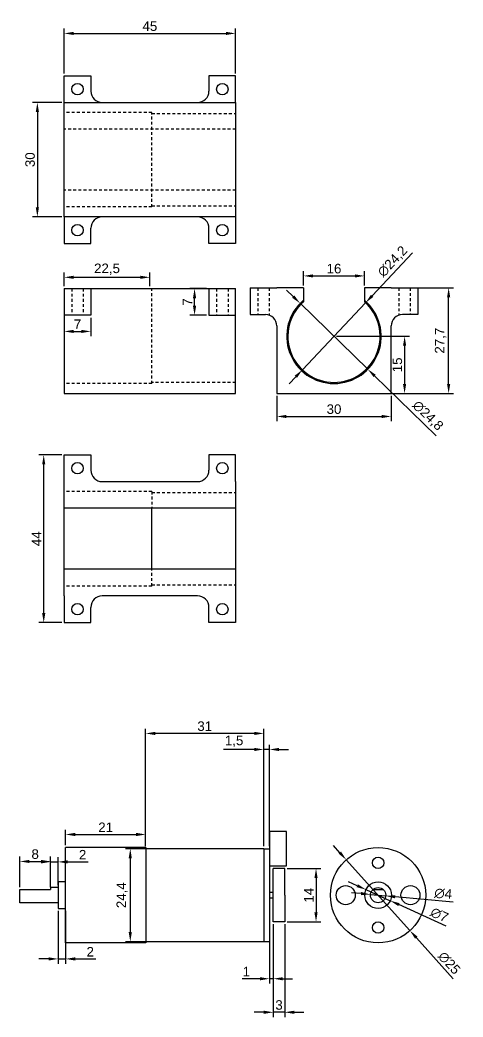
# Model space of a CAD drawing. Header units: millimetres. Extents: x 1896 to 2552, y 1725 to 2072.
# Drawn here: x 1895.6 to 2011.9, y 1724.5 to 1986.2 of the extents above; entities that cross this region are included whole.
import ezdxf

# ---------------------------------------------------------------- set-up
doc = ezdxf.new("R2010")
doc.units = ezdxf.units.MM
doc.linetypes.add('JIS_02_0.7', pattern=[1.35, 0.75, -0.6])
doc.layers.add('corte', color=140, linetype='JIS_02_0.7')
doc.layers.add('dim', color=51, linetype='Continuous')
doc.styles.get("Standard").update_dxf_attribs({"font": 'arial.ttf'})
doc.dimstyles.new('ISO-25', dxfattribs={"dimtxt": 2.5, "dimasz": 2.5, "dimexe": 1.25, "dimexo": 0.625, "dimtad": 1, "dimtxsty": 'Standard', "dimcen": 2.5, "dimadec": 0, "dimazin": 0, "dimtfac": 1, "dimtmove": 0, "dimatfit": 3, "dimfxl": 1, "dimarcsym": 0})

# ---------------------------------------------------------------- blocks, each defined once
blk = doc.blocks.new('*D1')
at = {"layer": 'Defpoints', "color": 0, "transparency": 16777216}
for p in [(1981.28, 1765.8), (1998, 1747.22)]:
    blk.add_point(p, dxfattribs=at)
at = {"layer": 'dim', "color": 0, "lineweight": -2, "transparency": 16777216}
for p, q in [((1979.61, 1767.66), (1977.93, 1769.52)), ((1981.28, 1765.8), (1998, 1747.22)), ((2009.38, 1734.58), (1999.68, 1745.36))]:
    blk.add_line(p, q, dxfattribs=at)
at = {"layer": 'dim', "color": 0, "transparency": 16777216}
for points in [[(1979.92, 1767.94), (1979.3, 1767.38), (1981.28, 1765.8)], [(1999.99, 1745.64), (1999.37, 1745.08), (1998, 1747.22)]]:
    blk.add_solid(points, dxfattribs=at)
at = {"layer": 'dim', "color": 0, "transparency": 16777216, "insert": (2008.32, 1738.71), "char_height": 2.5, "attachment_point": 5, "rotation": 311.9927}
blk.add_mtext('∅25', dxfattribs=at)
blk = doc.blocks.new('*D2')
at = {"layer": 'Defpoints', "color": 0, "transparency": 16777216}
for p in [(1986.46, 1757.96), (1992.83, 1755.06)]:
    blk.add_point(p, dxfattribs=at)
at = {"layer": 'dim', "color": 0, "lineweight": -2, "transparency": 16777216}
for p, q in [((1984.18, 1759), (1981.91, 1760.03)), ((1986.46, 1757.96), (1992.83, 1755.06)), ((2007.48, 1748.39), (1995.1, 1754.03))]:
    blk.add_line(p, q, dxfattribs=at)
at = {"layer": 'dim', "color": 0, "transparency": 16777216}
for points in [[(1984.35, 1759.38), (1984.01, 1758.62), (1986.46, 1757.96)], [(1995.27, 1754.41), (1994.93, 1753.65), (1992.83, 1755.06)]]:
    blk.add_solid(points, dxfattribs=at)
at = {"layer": 'dim', "color": 0, "transparency": 16777216, "insert": (2005.74, 1751.35), "char_height": 2.5, "attachment_point": 5, "rotation": 335.5203}
blk.add_mtext('∅7', dxfattribs=at)
blk = doc.blocks.new('*D3')
at = {"layer": 'Defpoints', "color": 0, "transparency": 16777216}
for p in [(1987.65, 1756.7), (1991.63, 1756.33)]:
    blk.add_point(p, dxfattribs=at)
at = {"layer": 'dim', "color": 0, "lineweight": -2, "transparency": 16777216}
for p, q in [((1985.16, 1756.93), (1982.67, 1757.16)), ((1987.65, 1756.7), (1991.63, 1756.33)), ((2009.34, 1754.68), (1994.12, 1756.09))]:
    blk.add_line(p, q, dxfattribs=at)
at = {"layer": 'dim', "color": 0, "transparency": 16777216}
for points in [[(1985.2, 1757.34), (1985.12, 1756.51), (1987.65, 1756.7)], [(1994.16, 1756.51), (1994.08, 1755.68), (1991.63, 1756.33)]]:
    blk.add_solid(points, dxfattribs=at)
at = {"layer": 'dim', "color": 0, "transparency": 16777216, "insert": (2006.74, 1756.9), "char_height": 2.5, "attachment_point": 5, "rotation": 354.6781}
blk.add_mtext('∅4', dxfattribs=at)
blk = doc.blocks.new('*D4')
at = {"layer": 'Defpoints', "color": 0, "transparency": 16777216}
for p in [(1944.14, 1768.71), (1924.6, 1744.31), (1944.14, 1744.31)]:
    blk.add_point(p, dxfattribs=at)
at = {"layer": 'dim', "color": 0, "lineweight": -2, "transparency": 16777216}
for p, q in [((1943.52, 1768.71), (1923.35, 1768.71)), ((1924.6, 1766.21), (1924.6, 1746.81)), ((1943.52, 1744.31), (1923.35, 1744.31))]:
    blk.add_line(p, q, dxfattribs=at)
at = {"layer": 'dim', "color": 0, "transparency": 16777216}
for points in [[(1924.18, 1766.21), (1925.01, 1766.21), (1924.6, 1768.71)], [(1924.18, 1746.81), (1925.01, 1746.81), (1924.6, 1744.31)]]:
    blk.add_solid(points, dxfattribs=at)
at = {"layer": 'dim', "color": 0, "transparency": 16777216, "insert": (1922.47, 1756.51), "char_height": 2.5, "attachment_point": 5, "rotation": 90}
blk.add_mtext('24,4', dxfattribs=at)
blk = doc.blocks.new('*D5')
at = {"layer": 'Defpoints', "color": 0, "transparency": 16777216}
for p in [(1903.64, 1765.37), (1895.64, 1758.01), (1903.64, 1758.01)]:
    blk.add_point(p, dxfattribs=at)
at = {"layer": 'dim', "color": 0, "lineweight": -2, "transparency": 16777216}
for p, q in [((1895.64, 1758.64), (1895.64, 1766.62)), ((1903.64, 1758.64), (1903.64, 1766.62)), ((1898.14, 1765.37), (1901.14, 1765.37))]:
    blk.add_line(p, q, dxfattribs=at)
at = {"layer": 'dim', "color": 0, "transparency": 16777216}
for points in [[(1898.14, 1765.78), (1898.14, 1764.95), (1895.64, 1765.37)], [(1901.14, 1765.78), (1901.14, 1764.95), (1903.64, 1765.37)]]:
    blk.add_solid(points, dxfattribs=at)
at = {"layer": 'dim', "color": 0, "transparency": 16777216, "insert": (1899.64, 1767.27), "char_height": 2.5, "attachment_point": 5}
blk.add_mtext('8', dxfattribs=at)
blk = doc.blocks.new('*D6')
at = {"layer": 'Defpoints', "color": 0, "transparency": 16777216}
for p in [(1905.64, 1765.25), (1903.64, 1758.51), (1905.64, 1758.51)]:
    blk.add_point(p, dxfattribs=at)
at = {"layer": 'dim', "color": 0, "lineweight": -2, "transparency": 16777216}
for p, q in [((1903.64, 1759.14), (1903.64, 1766.5)), ((1905.64, 1759.14), (1905.64, 1766.5)), ((1901.14, 1765.25), (1898.64, 1765.25)), ((1903.64, 1765.25), (1905.64, 1765.25)), ((1908.14, 1765.25), (1913.55, 1765.25))]:
    blk.add_line(p, q, dxfattribs=at)
at = {"layer": 'dim', "color": 0, "transparency": 16777216}
for points in [[(1901.14, 1765.67), (1901.14, 1764.83), (1903.64, 1765.25)], [(1908.14, 1765.67), (1908.14, 1764.83), (1905.64, 1765.25)]]:
    blk.add_solid(points, dxfattribs=at)
at = {"layer": 'dim', "color": 0, "transparency": 16777216, "insert": (1912.09, 1767.13), "char_height": 2.5, "attachment_point": 5}
blk.add_mtext('2', dxfattribs=at)
blk = doc.blocks.new('*D7')
at = {"layer": 'Defpoints', "color": 0, "transparency": 16777216}
for p in [(1905.64, 1753.01), (1907.64, 1753.01), (1907.64, 1739.79)]:
    blk.add_point(p, dxfattribs=at)
at = {"layer": 'dim', "color": 0, "lineweight": -2, "transparency": 16777216}
for p, q in [((1905.64, 1752.39), (1905.64, 1738.54)), ((1907.64, 1752.39), (1907.64, 1738.54)), ((1903.14, 1739.79), (1900.64, 1739.79)), ((1905.64, 1739.79), (1907.64, 1739.79)), ((1910.14, 1739.79), (1915.55, 1739.79))]:
    blk.add_line(p, q, dxfattribs=at)
at = {"layer": 'dim', "color": 0, "transparency": 16777216}
for points in [[(1903.14, 1740.21), (1903.14, 1739.37), (1905.64, 1739.79)], [(1910.14, 1740.21), (1910.14, 1739.37), (1907.64, 1739.79)]]:
    blk.add_solid(points, dxfattribs=at)
at = {"layer": 'dim', "color": 0, "transparency": 16777216, "insert": (1914.09, 1741.67), "char_height": 2.5, "attachment_point": 5}
blk.add_mtext('2', dxfattribs=at)
blk = doc.blocks.new('*D8')
at = {"layer": 'Defpoints', "color": 0, "transparency": 16777216}
for p in [(1928.64, 1772.44), (1907.64, 1769.01), (1928.64, 1769.01)]:
    blk.add_point(p, dxfattribs=at)
at = {"layer": 'dim', "color": 0, "lineweight": -2, "transparency": 16777216}
for p, q in [((1907.64, 1769.64), (1907.64, 1773.69)), ((1910.14, 1772.44), (1926.14, 1772.44)), ((1928.64, 1769.64), (1928.64, 1773.69))]:
    blk.add_line(p, q, dxfattribs=at)
at = {"layer": 'dim', "color": 0, "transparency": 16777216}
for points in [[(1910.14, 1772.86), (1910.14, 1772.02), (1907.64, 1772.44)], [(1926.14, 1772.86), (1926.14, 1772.02), (1928.64, 1772.44)]]:
    blk.add_solid(points, dxfattribs=at)
at = {"layer": 'dim', "color": 0, "transparency": 16777216, "insert": (1918.14, 1774.32), "char_height": 2.5, "attachment_point": 5}
blk.add_mtext('21', dxfattribs=at)
blk = doc.blocks.new('*D9')
at = {"layer": 'Defpoints', "color": 0, "transparency": 16777216}
for p in [(1928.64, 1798.95), (1928.64, 1768.71), (1959.64, 1769.01)]:
    blk.add_point(p, dxfattribs=at)
at = {"layer": 'dim', "color": 0, "lineweight": -2, "transparency": 16777216}
for p, q in [((1928.64, 1769.34), (1928.64, 1800.2)), ((1959.64, 1769.64), (1959.64, 1800.2)), ((1957.14, 1798.95), (1931.14, 1798.95))]:
    blk.add_line(p, q, dxfattribs=at)
at = {"layer": 'dim', "color": 0, "transparency": 16777216}
for points in [[(1931.14, 1799.37), (1931.14, 1798.53), (1928.64, 1798.95)], [(1957.14, 1799.37), (1957.14, 1798.53), (1959.64, 1798.95)]]:
    blk.add_solid(points, dxfattribs=at)
at = {"layer": 'dim', "color": 0, "transparency": 16777216, "insert": (1944.14, 1800.85), "char_height": 2.5, "attachment_point": 5}
blk.add_mtext('31', dxfattribs=at)
blk = doc.blocks.new('*D10')
at = {"layer": 'Defpoints', "color": 0, "transparency": 16777216}
for p in [(1959.64, 1794.75), (1959.64, 1768.71), (1961.14, 1768.71)]:
    blk.add_point(p, dxfattribs=at)
at = {"layer": 'dim', "color": 0, "lineweight": -2, "transparency": 16777216}
for p, q in [((1957.14, 1794.75), (1949.06, 1794.75)), ((1959.64, 1769.34), (1959.64, 1796)), ((1961.14, 1794.75), (1959.64, 1794.75)), ((1961.14, 1769.34), (1961.14, 1796)), ((1963.64, 1794.75), (1966.14, 1794.75))]:
    blk.add_line(p, q, dxfattribs=at)
at = {"layer": 'dim', "color": 0, "transparency": 16777216}
for points in [[(1957.14, 1795.16), (1957.14, 1794.33), (1959.64, 1794.75)], [(1963.64, 1795.16), (1963.64, 1794.33), (1961.14, 1794.75)]]:
    blk.add_solid(points, dxfattribs=at)
at = {"layer": 'dim', "color": 0, "transparency": 16777216, "insert": (1951.85, 1796.88), "char_height": 2.5, "attachment_point": 5}
blk.add_mtext('1,5', dxfattribs=at)
blk = doc.blocks.new('*D11')
at = {"layer": 'Defpoints', "color": 0, "transparency": 16777216}
for p in [(1965.14, 1763.51), (1965.14, 1749.51), (1973.35, 1749.51)]:
    blk.add_point(p, dxfattribs=at)
at = {"layer": 'dim', "color": 0, "lineweight": -2, "transparency": 16777216}
for p, q in [((1965.77, 1763.51), (1974.6, 1763.51)), ((1973.35, 1761.01), (1973.35, 1752.01)), ((1965.77, 1749.51), (1974.6, 1749.51))]:
    blk.add_line(p, q, dxfattribs=at)
at = {"layer": 'dim', "color": 0, "transparency": 16777216}
for points in [[(1972.93, 1761.01), (1973.77, 1761.01), (1973.35, 1763.51)], [(1972.93, 1752.01), (1973.77, 1752.01), (1973.35, 1749.51)]]:
    blk.add_solid(points, dxfattribs=at)
at = {"layer": 'dim', "color": 0, "transparency": 16777216, "insert": (1971.47, 1756.51), "char_height": 2.5, "attachment_point": 5, "rotation": 90}
blk.add_mtext('14', dxfattribs=at)
blk = doc.blocks.new('*D12')
at = {"layer": 'Defpoints', "color": 0, "transparency": 16777216}
for p in [(1961.14, 1749.51), (1962.14, 1749.51), (1961.14, 1734.59)]:
    blk.add_point(p, dxfattribs=at)
at = {"layer": 'dim', "color": 0, "lineweight": -2, "transparency": 16777216}
for p, q in [((1961.14, 1748.89), (1961.14, 1733.34)), ((1962.14, 1748.89), (1962.14, 1733.34)), ((1958.64, 1734.59), (1953.97, 1734.59)), ((1962.14, 1734.59), (1961.14, 1734.59)), ((1964.64, 1734.59), (1967.14, 1734.59))]:
    blk.add_line(p, q, dxfattribs=at)
at = {"layer": 'dim', "color": 0, "transparency": 16777216}
for points in [[(1958.64, 1735), (1958.64, 1734.17), (1961.14, 1734.59)], [(1964.64, 1735), (1964.64, 1734.17), (1962.14, 1734.59)]]:
    blk.add_solid(points, dxfattribs=at)
at = {"layer": 'dim', "color": 0, "transparency": 16777216, "insert": (1955.06, 1736.47), "char_height": 2.5, "attachment_point": 5}
blk.add_mtext('1', dxfattribs=at)
blk = doc.blocks.new('*D13')
at = {"layer": 'Defpoints', "color": 0, "transparency": 16777216}
for p in [(1962.14, 1749.51), (1965.14, 1749.51), (1962.14, 1725.79)]:
    blk.add_point(p, dxfattribs=at)
at = {"layer": 'dim', "color": 0, "lineweight": -2, "transparency": 16777216}
for p, q in [((1962.14, 1748.89), (1962.14, 1724.54)), ((1965.14, 1748.89), (1965.14, 1724.54)), ((1959.64, 1725.79), (1957.14, 1725.79)), ((1965.14, 1725.79), (1962.14, 1725.79)), ((1967.64, 1725.79), (1970.14, 1725.79))]:
    blk.add_line(p, q, dxfattribs=at)
at = {"layer": 'dim', "color": 0, "transparency": 16777216}
for points in [[(1959.64, 1726.2), (1959.64, 1725.37), (1962.14, 1725.79)], [(1967.64, 1726.2), (1967.64, 1725.37), (1965.14, 1725.79)]]:
    blk.add_solid(points, dxfattribs=at)
at = {"layer": 'dim', "color": 0, "transparency": 16777216, "insert": (1963.64, 1727.69), "char_height": 2.5, "attachment_point": 5}
blk.add_mtext('3', dxfattribs=at)
blk = doc.blocks.new('*D15')
at = {"layer": 'Defpoints', "color": 0, "transparency": 16777216}
for p in [(1986.07, 1918.99), (1970.07, 1915.85), (1986.07, 1915.85)]:
    blk.add_point(p, dxfattribs=at)
at = {"layer": 'dim', "color": 0, "lineweight": -2, "transparency": 16777216}
for p, q in [((1970.07, 1916.48), (1970.07, 1920.24)), ((1972.57, 1918.99), (1983.57, 1918.99)), ((1986.07, 1916.48), (1986.07, 1920.24))]:
    blk.add_line(p, q, dxfattribs=at)
at = {"layer": 'dim', "color": 0, "transparency": 16777216}
for points in [[(1972.57, 1919.4), (1972.57, 1918.57), (1970.07, 1918.99)], [(1983.57, 1919.4), (1983.57, 1918.57), (1986.07, 1918.99)]]:
    blk.add_solid(points, dxfattribs=at)
at = {"layer": 'dim', "color": 0, "transparency": 16777216, "insert": (1978.07, 1920.89), "char_height": 2.5, "attachment_point": 5}
blk.add_mtext('16', dxfattribs=at)
blk = doc.blocks.new('*D16')
at = {"layer": 'Defpoints', "color": 0, "transparency": 16777216}
for p in [(1978.07, 1903.15), (1978.07, 1888.15), (1996.6, 1888.15)]:
    blk.add_point(p, dxfattribs=at)
at = {"layer": 'dim', "color": 0, "lineweight": -2, "transparency": 16777216}
for p, q in [((1978.69, 1903.15), (1997.85, 1903.15)), ((1996.6, 1900.65), (1996.6, 1890.65)), ((1978.69, 1888.15), (1997.85, 1888.15))]:
    blk.add_line(p, q, dxfattribs=at)
at = {"layer": 'dim', "color": 0, "transparency": 16777216}
for points in [[(1996.18, 1900.65), (1997.01, 1900.65), (1996.6, 1903.15)], [(1996.18, 1890.65), (1997.01, 1890.65), (1996.6, 1888.15)]]:
    blk.add_solid(points, dxfattribs=at)
at = {"layer": 'dim', "color": 0, "transparency": 16777216, "insert": (1994.7, 1895.65), "char_height": 2.5, "attachment_point": 5, "rotation": 90}
blk.add_mtext('15', dxfattribs=at)
blk = doc.blocks.new('*D17')
at = {"layer": 'Defpoints', "color": 0, "transparency": 16777216}
for p in [(1963.07, 1888.15), (1993.07, 1888.15), (1993.07, 1882.12)]:
    blk.add_point(p, dxfattribs=at)
at = {"layer": 'dim', "color": 0, "lineweight": -2, "transparency": 16777216}
for p, q in [((1963.07, 1887.53), (1963.07, 1880.87)), ((1993.07, 1887.53), (1993.07, 1880.87)), ((1965.57, 1882.12), (1990.57, 1882.12))]:
    blk.add_line(p, q, dxfattribs=at)
at = {"layer": 'dim', "color": 0, "transparency": 16777216}
for points in [[(1965.57, 1882.53), (1965.57, 1881.7), (1963.07, 1882.12)], [(1990.57, 1882.53), (1990.57, 1881.7), (1993.07, 1882.12)]]:
    blk.add_solid(points, dxfattribs=at)
at = {"layer": 'dim', "color": 0, "transparency": 16777216, "insert": (1978.07, 1884.02), "char_height": 2.5, "attachment_point": 5}
blk.add_mtext('30', dxfattribs=at)
blk = doc.blocks.new('*D18')
at = {"layer": 'Defpoints', "color": 0, "transparency": 16777216}
for p in [(1993.07, 1915.85), (2008.16, 1915.85), (1993.13, 1888.15)]:
    blk.add_point(p, dxfattribs=at)
at = {"layer": 'dim', "color": 0, "lineweight": -2, "transparency": 16777216}
for p, q in [((1993.69, 1915.85), (2009.41, 1915.85)), ((2008.16, 1890.65), (2008.16, 1913.35)), ((1993.76, 1888.15), (2009.41, 1888.15))]:
    blk.add_line(p, q, dxfattribs=at)
at = {"layer": 'dim', "color": 0, "transparency": 16777216}
for points in [[(2007.74, 1913.35), (2008.58, 1913.35), (2008.16, 1915.85)], [(2007.74, 1890.65), (2008.58, 1890.65), (2008.16, 1888.15)]]:
    blk.add_solid(points, dxfattribs=at)
at = {"layer": 'dim', "color": 0, "transparency": 16777216, "insert": (2006.03, 1902), "char_height": 2.5, "attachment_point": 5, "rotation": 90}
blk.add_mtext('27,7', dxfattribs=at)
blk = doc.blocks.new('*D19')
at = {"layer": 'Defpoints', "color": 0, "transparency": 16777216}
for p in [(1907.25, 1908.65), (1914.25, 1908.65), (1914.25, 1904.43)]:
    blk.add_point(p, dxfattribs=at)
at = {"layer": 'dim', "color": 0, "lineweight": -2, "transparency": 16777216}
for p, q in [((1907.25, 1908.03), (1907.25, 1903.18)), ((1914.25, 1908.03), (1914.25, 1903.18)), ((1909.75, 1904.43), (1911.75, 1904.43))]:
    blk.add_line(p, q, dxfattribs=at)
at = {"layer": 'dim', "color": 0, "transparency": 16777216}
for points in [[(1909.75, 1904.85), (1909.75, 1904.01), (1907.25, 1904.43)], [(1911.75, 1904.85), (1911.75, 1904.01), (1914.25, 1904.43)]]:
    blk.add_solid(points, dxfattribs=at)
at = {"layer": 'dim', "color": 0, "transparency": 16777216, "insert": (1910.75, 1906.31), "char_height": 2.5, "attachment_point": 5}
blk.add_mtext('7', dxfattribs=at)
blk = doc.blocks.new('*D20')
at = {"layer": 'Defpoints', "color": 0, "transparency": 16777216}
for p in [(1941.48, 1915.65), (1945.25, 1915.65), (1945.25, 1908.65)]:
    blk.add_point(p, dxfattribs=at)
at = {"layer": 'dim', "color": 0, "lineweight": -2, "transparency": 16777216}
for p, q in [((1944.63, 1915.65), (1940.23, 1915.65)), ((1941.48, 1911.15), (1941.48, 1913.15)), ((1944.63, 1908.65), (1940.23, 1908.65))]:
    blk.add_line(p, q, dxfattribs=at)
at = {"layer": 'dim', "color": 0, "transparency": 16777216}
for points in [[(1941.06, 1913.15), (1941.89, 1913.15), (1941.48, 1915.65)], [(1941.06, 1911.15), (1941.89, 1911.15), (1941.48, 1908.65)]]:
    blk.add_solid(points, dxfattribs=at)
at = {"layer": 'dim', "color": 0, "transparency": 16777216, "insert": (1939.6, 1912.15), "char_height": 2.5, "attachment_point": 5, "rotation": 90}
blk.add_mtext('7', dxfattribs=at)
blk = doc.blocks.new('*D23')
at = {"layer": 'Defpoints', "color": 0, "transparency": 16777216}
for p in [(1952.25, 1982.62), (1907.25, 1971.48), (1952.25, 1971.48)]:
    blk.add_point(p, dxfattribs=at)
at = {"layer": 'dim', "color": 0, "lineweight": -2, "transparency": 16777216}
for p, q in [((1907.25, 1972.11), (1907.25, 1983.87)), ((1952.25, 1972.11), (1952.25, 1983.87)), ((1909.75, 1982.62), (1949.75, 1982.62))]:
    blk.add_line(p, q, dxfattribs=at)
at = {"layer": 'dim', "color": 0, "transparency": 16777216}
for points in [[(1909.75, 1983.03), (1909.75, 1982.2), (1907.25, 1982.62)], [(1949.75, 1983.03), (1949.75, 1982.2), (1952.25, 1982.62)]]:
    blk.add_solid(points, dxfattribs=at)
at = {"layer": 'dim', "color": 0, "transparency": 16777216, "insert": (1929.75, 1984.51), "char_height": 2.5, "attachment_point": 5}
blk.add_mtext('45', dxfattribs=at)
blk = doc.blocks.new('*D24')
at = {"layer": 'Defpoints', "color": 0, "transparency": 16777216}
for p in [(1901.88, 1872.03), (1907.25, 1872.03), (1907.25, 1828.03)]:
    blk.add_point(p, dxfattribs=at)
at = {"layer": 'dim', "color": 0, "lineweight": -2, "transparency": 16777216}
for p, q in [((1906.63, 1872.03), (1900.63, 1872.03)), ((1901.88, 1830.53), (1901.88, 1869.53)), ((1906.63, 1828.03), (1900.63, 1828.03))]:
    blk.add_line(p, q, dxfattribs=at)
at = {"layer": 'dim', "color": 0, "transparency": 16777216}
for points in [[(1901.47, 1869.53), (1902.3, 1869.53), (1901.88, 1872.03)], [(1901.47, 1830.53), (1902.3, 1830.53), (1901.88, 1828.03)]]:
    blk.add_solid(points, dxfattribs=at)
at = {"layer": 'dim', "color": 0, "transparency": 16777216, "insert": (1900.01, 1850.03), "char_height": 2.5, "attachment_point": 5, "rotation": 90}
blk.add_mtext('44', dxfattribs=at)
blk = doc.blocks.new('*D25')
at = {"layer": 'Defpoints', "color": 0, "transparency": 16777216}
for p in [(1929.75, 1918.63), (1907.25, 1915.65), (1929.75, 1915.65)]:
    blk.add_point(p, dxfattribs=at)
at = {"layer": 'dim', "color": 0, "lineweight": -2, "transparency": 16777216}
for p, q in [((1907.25, 1916.28), (1907.25, 1919.88)), ((1909.75, 1918.63), (1927.25, 1918.63)), ((1929.75, 1916.28), (1929.75, 1919.88))]:
    blk.add_line(p, q, dxfattribs=at)
at = {"layer": 'dim', "color": 0, "transparency": 16777216}
for points in [[(1909.75, 1919.04), (1909.75, 1918.21), (1907.25, 1918.63)], [(1927.25, 1919.04), (1927.25, 1918.21), (1929.75, 1918.63)]]:
    blk.add_solid(points, dxfattribs=at)
at = {"layer": 'dim', "color": 0, "transparency": 16777216, "insert": (1918.5, 1920.75), "char_height": 2.5, "attachment_point": 5}
blk.add_mtext('22,5', dxfattribs=at)
blk = doc.blocks.new('*D37')
at = {"layer": 'Defpoints', "color": 0, "transparency": 16777216}
for p in [(1907.25, 1964.48), (1900.21, 1934.48), (1907.25, 1934.48)]:
    blk.add_point(p, dxfattribs=at)
at = {"layer": 'dim', "color": 0, "lineweight": -2, "transparency": 16777216}
for p, q in [((1906.63, 1964.48), (1898.96, 1964.48)), ((1900.21, 1961.98), (1900.21, 1936.98)), ((1906.63, 1934.48), (1898.96, 1934.48))]:
    blk.add_line(p, q, dxfattribs=at)
at = {"layer": 'dim', "color": 0, "transparency": 16777216}
for points in [[(1899.8, 1961.98), (1900.63, 1961.98), (1900.21, 1964.48)], [(1899.8, 1936.98), (1900.63, 1936.98), (1900.21, 1934.48)]]:
    blk.add_solid(points, dxfattribs=at)
at = {"layer": 'dim', "color": 0, "transparency": 16777216, "insert": (1898.31, 1949.48), "char_height": 2.5, "attachment_point": 5, "rotation": 90}
blk.add_mtext('30', dxfattribs=at)
blk = doc.blocks.new('*D48')
at = {"layer": 'Defpoints', "color": 0, "transparency": 16777216}
for p in [(1969.18, 1911.8), (1986.95, 1894.5)]:
    blk.add_point(p, dxfattribs=at)
at = {"layer": 'dim', "color": 0, "lineweight": -2, "transparency": 16777216}
for p, q in [((1967.39, 1913.55), (1965.6, 1915.29)), ((1969.18, 1911.8), (1986.95, 1894.5)), ((2004.88, 1877.05), (1988.74, 1892.76))]:
    blk.add_line(p, q, dxfattribs=at)
at = {"layer": 'dim', "color": 0, "transparency": 16777216}
for points in [[(1967.68, 1913.84), (1967.1, 1913.25), (1969.18, 1911.8)], [(1989.03, 1893.05), (1988.45, 1892.46), (1986.95, 1894.5)]]:
    blk.add_solid(points, dxfattribs=at)
at = {"layer": 'dim', "color": 0, "transparency": 16777216, "insert": (2002.64, 1882.25), "char_height": 2.5, "attachment_point": 5, "rotation": 315.7612}
blk.add_mtext('∅24,8', dxfattribs=at)
blk = doc.blocks.new('*D49')
at = {"layer": 'Defpoints', "color": 0, "transparency": 16777216}
for p in [(1986.37, 1911.96), (1969.77, 1894.35)]:
    blk.add_point(p, dxfattribs=at)
at = {"layer": 'dim', "color": 0, "lineweight": -2, "transparency": 16777216}
for p, q in [((1998.67, 1925.01), (1988.08, 1913.77)), ((1969.77, 1894.35), (1986.37, 1911.96)), ((1968.05, 1892.53), (1966.34, 1890.71))]:
    blk.add_line(p, q, dxfattribs=at)
at = {"layer": 'dim', "color": 0, "transparency": 16777216}
for points in [[(1987.78, 1914.06), (1988.39, 1913.49), (1986.37, 1911.96)], [(1967.75, 1892.81), (1968.36, 1892.24), (1969.77, 1894.35)]]:
    blk.add_solid(points, dxfattribs=at)
at = {"layer": 'dim', "color": 0, "transparency": 16777216, "insert": (1993.52, 1922.7), "char_height": 2.5, "attachment_point": 5, "rotation": 46.6894}
blk.add_mtext('∅24,2', dxfattribs=at)

msp = doc.modelspace()

# ---------------------------------------------------------------- linework, layer by layer
for p, q in [((1907.254, 1964.482), (1907.254, 1971.482)), ((1907.254, 1971.482), (1914.254, 1971.482)), ((1914.254, 1971.482), (1914.254, 1967.482)), ((1952.254, 1971.482), (1945.254, 1971.482)), ((1945.254, 1971.482), (1945.254, 1967.482)), ((1952.254, 1964.482), (1952.254, 1971.482)), ((1907.254, 1934.482), (1907.254, 1964.482)), ((1907.254, 1964.482), (1952.254, 1964.482)), ((1952.254, 1964.482), (1952.254, 1934.482)), ((1952.254, 1934.482), (1907.254, 1934.482)), ((1907.254, 1934.482), (1907.254, 1927.482)), ((1952.254, 1934.482), (1952.254, 1927.482)), ((1914.254, 1927.482), (1914.254, 1931.482)), ((1945.254, 1927.482), (1945.254, 1931.482)), ((1907.254, 1927.482), (1914.254, 1927.482)), ((1952.254, 1927.482), (1945.254, 1927.482)), ((1907.254, 1915.651), (1907.254, 1888.151)), ((1907.254, 1915.651), (1952.254, 1915.651)), ((1914.254, 1915.651), (1914.254, 1908.651)), ((1945.254, 1915.651), (1945.254, 1908.651)), ((1952.254, 1888.151), (1952.254, 1915.651)), ((1956.068, 1915.851), (1956.068, 1908.851)), ((1956.068, 1915.851), (1963.068, 1915.851)), ((1970.068, 1915.851), (1963.068, 1915.851)), ((1970.068, 1915.851), (1970.068, 1912.229)), ((1993.068, 1915.851), (1986.068, 1915.851)), ((1986.068, 1915.851), (1986.068, 1912.229)), ((1993.068, 1915.851), (2000.068, 1915.851)), ((2000.068, 1915.851), (2000.068, 1908.851)), ((1970.068, 1912.885), (1970.068, 1912.494)), ((1986.068, 1912.885), (1986.068, 1912.494)), ((1914.254, 1908.651), (1907.254, 1908.651)), ((1945.254, 1908.651), (1952.254, 1908.651)), ((1956.068, 1908.851), (1960.068, 1908.851)), ((2000.068, 1908.851), (1996.068, 1908.851)), ((1963.068, 1905.851), (1963.068, 1888.151)), ((1993.068, 1888.151), (1993.068, 1905.851)), ((1907.254, 1888.151), (1952.254, 1888.151)), ((1963.068, 1888.151), (1993.068, 1888.151)), ((1907.254, 1865.031), (1907.254, 1872.031)), ((1907.254, 1872.031), (1914.254, 1872.031)), ((1914.254, 1872.031), (1914.254, 1868.031)), ((1952.254, 1872.031), (1945.254, 1872.031)), ((1945.254, 1872.031), (1945.254, 1868.031)), ((1952.254, 1865.031), (1952.254, 1872.031)), ((1907.254, 1835.031), (1907.254, 1865.031)), ((1917.254, 1865.031), (1942.254, 1865.031)), ((1952.254, 1865.031), (1952.254, 1835.031)), ((1952.254, 1858.031), (1907.254, 1858.031)), ((1930.254, 1842.031), (1930.254, 1858.031)), ((1952.254, 1842.031), (1907.254, 1842.031)), ((1907.254, 1835.031), (1907.254, 1828.031)), ((1942.254, 1835.031), (1917.254, 1835.031)), ((1952.254, 1835.031), (1952.254, 1828.031)), ((1914.254, 1828.031), (1914.254, 1832.031)), ((1945.254, 1828.031), (1945.254, 1832.031)), ((1907.254, 1828.031), (1914.254, 1828.031)), ((1952.254, 1828.031), (1945.254, 1828.031)), ((1965.641, 1773.212), (1961.141, 1773.212)), ((1961.141, 1773.212), (1961.141, 1768.712)), ((1965.641, 1764.212), (1965.641, 1773.212)), ((1928.641, 1769.012), (1907.641, 1769.012)), ((1907.641, 1744.012), (1907.641, 1769.012)), ((1928.641, 1769.012), (1928.641, 1744.012)), ((1959.641, 1768.712), (1928.641, 1768.712)), ((1959.641, 1768.712), (1959.641, 1744.312)), ((1959.641, 1768.712), (1961.141, 1768.712)), ((1961.141, 1768.712), (1961.141, 1744.312)), ((1961.141, 1764.212), (1965.641, 1764.212)), ((1965.141, 1763.512), (1962.141, 1763.512)), ((1962.141, 1749.512), (1962.141, 1763.512)), ((1965.141, 1756.512), (1965.141, 1763.512)), ((1905.641, 1758.512), (1903.641, 1758.512)), ((1903.641, 1758.512), (1903.641, 1758.012)), ((1907.641, 1760.012), (1905.641, 1760.012)), ((1905.641, 1760.012), (1905.641, 1753.012)), ((1895.641, 1754.512), (1895.641, 1758.012)), ((1895.641, 1758.012), (1903.641, 1758.012)), ((1961.141, 1757.262), (1962.141, 1757.262)), ((1962.141, 1755.762), (1961.141, 1755.762)), ((1965.141, 1756.512), (1965.141, 1749.512)), ((1988.318, 1758.012), (1990.964, 1758.012)), ((1905.641, 1754.512), (1895.641, 1754.512)), ((1905.641, 1753.012), (1907.641, 1753.012)), ((1965.141, 1749.512), (1962.141, 1749.512)), ((1928.641, 1744.012), (1907.641, 1744.012)), ((1959.641, 1744.312), (1928.641, 1744.312)), ((1961.141, 1744.312), (1959.641, 1744.312))]:
    msp.add_line(p, q)
for centre, radius in [((1910.754, 1967.982), 1.5), ((1948.754, 1967.982), 1.5), ((1910.754, 1930.982), 1.5), ((1948.754, 1930.982), 1.5), ((1910.754, 1868.531), 1.5), ((1948.754, 1868.531), 1.5), ((1910.754, 1831.531), 1.5), ((1948.754, 1831.531), 1.5), ((1989.641, 1756.512), 12.5), ((1989.641, 1765.012), 1.5), ((1981.141, 1756.512), 2.5), ((1989.641, 1756.512), 3.5), ((1989.641, 1756.512), 2), ((1998.141, 1756.512), 2.5), ((1989.641, 1748.012), 1.5)]:
    msp.add_circle(centre, radius)
for centre, radius, start, end in [((1917.254, 1967.482), 3, 180, 270), ((1942.254, 1967.482), 3, 270, 0), ((1917.254, 1931.482), 3, 90, 180), ((1942.254, 1931.482), 3, 0, 90), ((1978.068, 1903.151), 12.4, 130.17777, 49.82223), ((1978.068, 1903.151), 12.1, 131.38817, 48.61183), ((1960.068, 1905.851), 3, 0, 90), ((1996.068, 1905.851), 3, 90, 180), ((1917.254, 1868.031), 3, 180, 270), ((1942.254, 1868.031), 3, 270, 0), ((1917.254, 1832.031), 3, 90, 180), ((1942.254, 1832.031), 3, 0, 90)]:
    msp.add_arc(centre, radius, start, end)
at = {"layer": 'corte'}
for p, q in [((1930.254, 1961.882), (1907.254, 1961.882)), ((1930.254, 1937.082), (1930.254, 1961.882)), ((1930.254, 1961.582), (1952.254, 1961.582)), ((1952.254, 1957.482), (1907.254, 1957.482)), ((1952.254, 1941.482), (1907.254, 1941.482)), ((1930.254, 1937.082), (1907.254, 1937.082)), ((1930.254, 1937.382), (1952.254, 1937.382)), ((1909.254, 1915.651), (1909.254, 1908.651)), ((1912.254, 1915.651), (1912.254, 1908.651)), ((1930.254, 1890.751), (1930.254, 1915.651)), ((1947.254, 1915.651), (1947.254, 1908.651)), ((1950.254, 1915.651), (1950.254, 1908.651)), ((1958.068, 1915.851), (1958.068, 1908.851)), ((1961.068, 1915.851), (1961.068, 1908.851)), ((1995.068, 1915.851), (1995.068, 1908.851)), ((1998.068, 1915.851), (1998.068, 1908.851)), ((1930.254, 1890.751), (1907.254, 1890.751)), ((1952.254, 1891.051), (1930.254, 1891.051)), ((1930.254, 1862.431), (1907.254, 1862.431)), ((1930.254, 1862.431), (1930.254, 1858.031)), ((1930.254, 1862.131), (1952.254, 1862.131)), ((1930.254, 1837.631), (1930.254, 1842.031)), ((1930.254, 1837.631), (1907.254, 1837.631)), ((1930.254, 1837.931), (1952.254, 1837.931))]:
    msp.add_line(p, q, dxfattribs=at)

# ---------------------------------------------------------------- dimensions: what is measured, and where the dimension line sits
at = {"layer": 'dim'}
for base, p1, p2, picture, middle in [((1952.254, 1982.616), (1907.254, 1971.482), (1952.254, 1971.482), '*D23', (1929.754, 1984.512)), ((1929.754, 1918.625), (1907.254, 1915.651), (1929.754, 1915.651), '*D25', (1918.504, 1920.753)), ((1986.068, 1918.985), (1970.068, 1915.851), (1986.068, 1915.851), '*D15', (1978.068, 1920.887)), ((1914.254, 1904.431), (1907.254, 1908.651), (1914.254, 1908.651), '*D19', (1910.754, 1906.306)), ((1993.068, 1882.118), (1963.068, 1888.151), (1993.068, 1888.151), '*D17', (1978.068, 1884.02)), ((1928.641, 1772.438), (1907.641, 1769.012), (1928.641, 1769.012), '*D8', (1918.141, 1774.319)), ((1903.641, 1765.367), (1895.641, 1758.012), (1903.641, 1758.012), '*D5', (1899.641, 1767.268)), ((1905.641, 1765.249), (1903.641, 1758.512), (1905.641, 1758.512), '*D6', (1912.094, 1767.129)), ((1907.641, 1739.792), (1905.641, 1753.012), (1907.641, 1753.012), '*D7', (1914.094, 1741.672)), ((1961.141, 1734.586), (1962.141, 1749.512), (1961.141, 1749.512), '*D12', (1955.056, 1736.466)), ((1962.141, 1725.785), (1965.141, 1749.512), (1962.141, 1749.512), '*D13', (1963.641, 1727.688))]:
    dim = msp.add_linear_dim(base=base, p1=p1, p2=p2, dimstyle='ISO-25', dxfattribs=at)
    dim.commit()
    dim.dimension.update_dxf_attribs({"geometry": picture, "text_midpoint": middle})
for base, p1, p2, picture, middle in [((1900.215, 1934.482), (1907.254, 1964.482), (1907.254, 1934.482), '*D37', (1898.312, 1949.482)), ((1941.476, 1915.651), (1945.254, 1908.651), (1945.254, 1915.651), '*D20', (1939.601, 1912.151)), ((2008.158, 1915.851), (1993.135, 1888.151), (1993.068, 1915.851), '*D18', (2006.031, 1902.001)), ((1996.598, 1888.151), (1978.068, 1903.151), (1978.068, 1888.151), '*D16', (1994.697, 1895.651)), ((1901.882, 1872.031), (1907.254, 1828.031), (1907.254, 1872.031), '*D24', (1900.007, 1850.031)), ((1924.598, 1744.312), (1944.141, 1768.712), (1944.141, 1744.312), '*D4', (1922.471, 1756.512)), ((1973.351, 1749.512), (1965.141, 1763.512), (1965.141, 1749.512), '*D11', (1971.471, 1756.512))]:
    dim = msp.add_linear_dim(base=base, p1=p1, p2=p2, angle=90, dimstyle='ISO-25', dxfattribs=at)
    dim.commit()
    dim.dimension.update_dxf_attribs({"geometry": picture, "text_midpoint": middle})
for p1, p2, picture, middle in [((1969.768, 1894.346), (1986.369, 1911.956), '*D49', (1995.093, 1921.211)), ((1969.185, 1911.802), (1986.952, 1894.5), '*D48', (2001.126, 1880.698)), ((1981.278, 1765.803), (1998.004, 1747.222), '*D1', (2006.853, 1737.392)), ((1986.456, 1757.962), (1992.827, 1755.062), '*D2', (2004.924, 1749.554)), ((1987.65, 1756.698), (1991.633, 1756.327), '*D3', (2006.557, 1754.936))]:
    dim = msp.add_diameter_dim_2p(p1=p1, p2=p2, dimstyle='ISO-25', dxfattribs=at)
    dim.commit()
    dim.dimension.update_dxf_attribs({"geometry": picture, "text_midpoint": middle, "dimtype": 163})
for base, p1, p2, picture, middle in [((1928.641, 1798.95), (1959.641, 1769.012), (1928.641, 1768.712), '*D9', (1944.141, 1798.95)), ((1959.641, 1794.748), (1961.141, 1768.712), (1959.641, 1768.712), '*D10', (1951.849, 1794.748))]:
    dim = msp.add_linear_dim(base=base, p1=p1, p2=p2, dimstyle='ISO-25', dxfattribs=at)
    dim.commit()
    dim.dimension.update_dxf_attribs({"geometry": picture, "text_midpoint": middle, "dimtype": 160})

doc.saveas('drawing.dxf')
